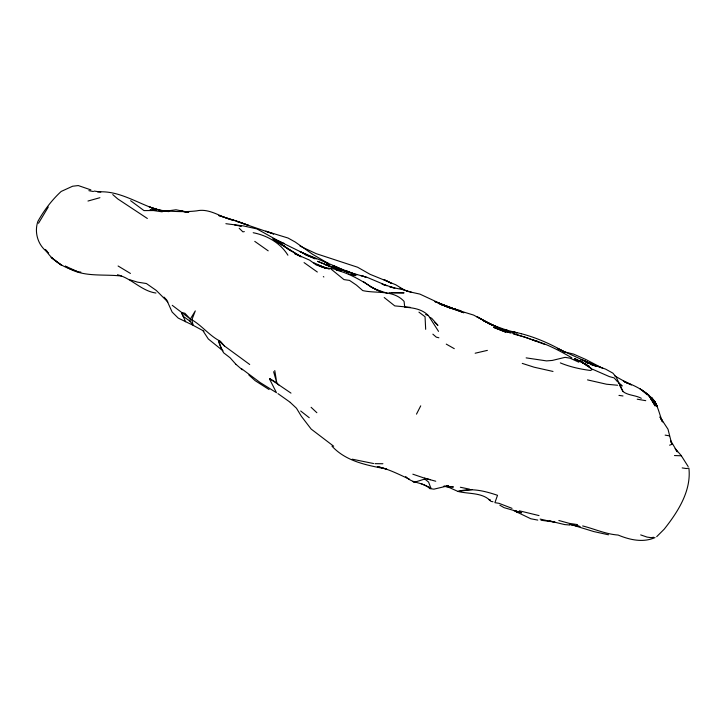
<?xml version="1.0" encoding="UTF-8"?>
<svg xmlns="http://www.w3.org/2000/svg" width="726" height="726" viewBox="0 0 726 726"><rect width="100%" height="100%" fill="white"/><g stroke="black" fill="none" stroke-linecap="round" stroke-linejoin="round"><path stroke-width="1.09" d="M164.022 297.106L166.662 299.938L172.126 312.053L178.206 318.079L193.098 325.293L189.922 321.137L190.357 319.041L195.294 310.9L191.864 319.785L193.098 325.293L203.997 331.183M416.488 414.138L420.726 405.843M38.523 223.272L48.288 206.983M656.703 536.668L664.226 529.154C677.785 512.057 691.515 490.821 688.892 468.116L686.297 468.542L682.186 467.907M405.68 476.537C412.323 483.879 422.795 481.755 429.91 488.607L430.79 487.945L428.585 482.073L424.774 479.042L424.619 478.198L412.84 474.187M414.446 482.273L414.873 482.055L413.012 481.61L414.446 482.273L424.774 479.042M669.599 445.183L671.704 444.421M655.024 537.594C642.909 542.948 629.741 539.845 618.125 535.053C605.901 534.191 594.467 528.909 582.66 525.942M475.158 353.226L487.364 350.377M87.973 201.038L99.907 197.699M653.681 537.267L651.059 537.667L647.02 537.086L640.686 534.899M244.326 231.612L242.874 231.839L239.19 228.263M166.771 210.985L164.121 211.366L175.982 209.787L188.778 212.319M512.03 508.354L499.034 503.327L494.905 502.673L497.519 495.304C484.787 491.012 471.301 487.573 457.961 491.438L449.158 487.482L444.339 486.238L453.405 486.974L443.395 486.311M472.209 489.551L457.961 491.438C469.014 494.243 482.736 492.228 490.985 501.376L492.981 501.739M391.913 292.705L404.064 292.85L389.127 292.741M681.206 455.783L674.472 455.556M97.62 191.954C118.765 190.13 137.559 203.425 157.106 209.642L152.197 208.58L165.746 211.13M446.472 485.748L448.623 485.676L433.912 489.161L429.91 488.607M374.997 463.66L382.892 463.742M410.19 307.352L394.762 305.891L384.208 297.524M537.803 520.097L530.824 518.772L513.473 510.405L521.64 512.747L504.007 507.628L499.851 505.205M617.617 385.252L606.537 384.226L587.525 379.889M569.874 525.034L564.619 524.571L549.591 520.987M121.36 276.034C102.511 273.802 81.82 277.886 65.313 266.106L77.255 271.524L74.823 270.58M526.15 357.873L546.515 360.895L552.286 360.441L565.064 357.346L570.101 358.199L578.867 362.21M645.741 400.67L637.219 399.191M168.777 211.629L159.058 210.458C171.554 211.32 184.259 212.337 196.746 210.858C210.268 207.881 221.847 218.254 234.689 220.604L218.617 215.477L239.435 221.965L248.546 225.378L235.959 221.103L273.693 233.981L265.77 231.213L287.977 238.001L295.192 242.012L312.706 254.363L328.152 263.356L323.388 261.296M100.805 192.036L94.153 191.074M77.029 271.624L80.885 272.123M577.551 524.608L569.402 523.392L558.838 520.488M541.024 520.252L554.973 522.121L549.691 520.978M225.877 223.699L243.564 225.949L256.895 228.899L279.737 241.586L307.561 255.216L300.065 251.695L336.519 266.841L348.235 272.667L333.161 265.78L356.711 274.991M150.128 209.496L156.271 210.368M618.96 395.389L622.99 395.96M162.243 211.838L153.495 210.549L143.993 210.594L130.607 200.694M549.927 521.277L540.135 519.072M469.486 489.142L460.375 487.264M608.506 534.799L593.777 531.568L571.589 524.762L580.056 526.55L569.71 524.435M336.256 270.136C349.696 273.366 362.138 280.98 373.754 288.44M665.152 435.119L669.399 435.845M488.843 499.697L490.431 499.969M563.276 351.62L573.649 354.116L585.664 359.424L603.052 368.509M234.625 224.987L241.232 226.213L239.689 225.795M88.862 190.675L93.355 191.519M187.952 212.409L180.81 210.976L187.399 212.301M189.922 321.137L183.152 316.336L181.464 312.516L184.885 313.26L190.357 319.041L172.253 305.328M641.294 398.284C635.459 395.089 628.308 395.616 623.017 391.559L616.174 377.093L612.889 373.137L605.656 369.144L588.632 362.955L584.212 361.003L596.273 366.213L557.359 348.407L564.764 352.101C548.457 342.627 530.897 335.203 512.32 331.691L517.175 332.871L504.107 329.441L507.855 330.62M406.569 291.153L419.9 294.103L443.659 305.165L434.692 301.499L463.86 312.752L448.015 307.225L473.588 315.075L493.58 325.783L482.872 320.384M373.536 463.524L352.219 459.186M539.01 515.587L519.362 510.814M351.883 274.727L353.553 275.1M360.523 275.499L365.968 277.06L341.102 270.008L325.529 264.727L337.626 269.155M438.876 337.781L436.281 337.136L432.868 334.169M513.418 334.005L525.089 337.154L544.79 344.451M430.337 479.695L424.619 478.198L435.736 481.229M348.643 273.911L355.323 275.653L350.522 274.374M341.392 270.998L333.152 268.811L324.322 267.658L316.318 265.035L309.603 260.135L294.411 253.465L300.936 256.686M448.015 307.225L461.01 310.773M362.21 275.98L366.984 277.296L386.758 285.645L382.067 284.175L394.899 288.022L389.944 287.015L403.402 289.747L411.479 292.242M400.035 288.168L407.422 291.289M553.012 371.449L534.118 367.202L522.257 363.39M253.192 232.719C267.132 235.451 280.318 242.892 287.904 255.207M155.954 293.05C141.28 290.926 131.606 278.24 117.467 274.764M448.777 307.261L457.525 309.929L445.818 306.318M520.751 333.533L521.495 333.76M129.527 279.682L137.613 282.16L146.38 283.521L156.281 290.445L167.878 302.052M191.864 319.785C202.245 325.802 209.678 336.074 220.45 341.293L224.388 345.939L249.717 364.497M590.846 364.552L596.327 366.267M162.406 210.948L149.193 206.874L157.106 209.642M503.3 330.221L510.342 332.444L499.824 328.923M586.218 362.428L597.825 366.213M586.163 362.419L593.151 364.715L581.09 359.515L600.983 367.646M387.276 293.277L374.661 289.039L382.266 292.369L370.514 286.607L363.717 281.851M452.797 308.532L440.237 304.212L447.044 306.853M320.928 266.651L325.892 268.357M90.859 189.885L78.299 185.566L72.618 186.228L61.193 191.437C51.882 199.977 44.041 210.368 37.888 221.394C33.886 232.837 38.315 246.468 48.651 252.911M336.701 268.829L317.552 261.342L334.232 268.13M574.184 359.134L580.845 361.475L591.699 368.817L580.845 361.475L576.253 359.824M322.435 266.741L326.382 268.139M329.295 269.155L317.879 265.035L325.665 268.03L313.668 262.712M488.952 323.832L507.755 330.539M499.552 328.896L502.292 329.903L499.379 328.769M312.008 257.113L304.194 254.164L316.536 258.864M440.609 304.067L449.403 307.525M560.336 362.891C569.91 366.893 580.274 369.135 590.429 370.478L592.743 369.325L609.377 376.603L614.16 377.91L617.517 381.74M74.007 270.263C62.363 266.896 51.628 259.999 45.311 249.463L47.381 251.532M425.59 314.494L428.44 315.628L438.531 331.365M510.469 333.08L501.076 329.305L502.937 330.176M272.967 238.872L279.737 241.586M273.021 238.899L284.22 243.41M355.794 274.619L345.512 270.462M307.098 255.452L315.057 258.873M504.806 331.047L507.719 332.227M496.92 326.881L485.748 321.818L476.673 316.527L492.473 324.985L504.434 330.375L537.621 341.519L532.929 340.049C546.751 343.806 559.564 350.694 571.861 357.827M438.676 303.468L441.717 304.729M420.744 483.452L430.79 487.945M493.589 325.448L482.826 320.366M445.056 305.773L448.868 307.57M409.627 479.305C399.137 474.523 388.673 469.023 377.339 466.582L386.731 469.087C367.175 465.257 346.248 461.663 331.973 446.154M299.983 246.06L316.209 253.664L357.619 267.241L370.069 274.319L395.734 284.755L403.937 289.783M623.561 381.123L631.438 384.898L624.841 381.885C634.206 385.343 643.508 389.88 650.623 397.04C658.055 403.529 658.8 413.611 662.684 421.951L659.97 416.851L662.239 421.198M582.034 362.12L574.565 358.544L589.167 366.285L579.883 360.876L586.454 364.697M623.353 381.05L627.073 382.847L614.886 376.023M446.163 306.245L447.352 306.817M326.618 263.32L329.54 264.781M301.09 256.75L273.856 239.807L291.725 251.187M429.738 317.28L431.716 318.324L437.941 325.375L434.856 322.435M446.263 344.115L454.276 348.671M370.514 286.607L373.836 288.549M118.093 265.997L130.435 273.448M282.614 244.961L277.849 242.166L284.882 246.513M269.083 389.553L255.135 380.66L248.855 374.988M301.009 256.605L288.685 249.544L280.953 243.7M278.902 385.079L276.787 382.901L269.673 378.645L290.981 393.12M277.949 393.619L290.082 402.213M304.076 262.603L317.335 272.023M648.545 395.643C652.692 397.912 655.596 401.995 657.221 406.369L651.748 397.794L656.839 405.58L655.442 403.974M268.203 250.842L254.772 241.377M147.351 218.481L117.712 198.897L112.748 194.577M418.938 312.144L425.055 316.736L425.672 329.323M428.44 315.628C422.242 309.167 413.248 307.742 404.736 307.225L404.073 301.363C392.947 289.465 376.658 293.767 362.755 290.591L356.393 285.064L349.542 280.408L343.961 279.592L331.12 269.137M241.631 368.744L260.144 382.557L276.461 392.702L269.518 378.981M515.269 510.705L517.756 512.592L515.151 510.569M309.249 417.722L300.691 411.007M323.333 276.588L323.85 276.978M333.697 446.245L311.164 429.075L301.39 416.316L296.471 408.23L290.264 402.431M618.951 383.328L622.173 386.023L618.243 382.411M222.964 350.821L208.308 338.969L203.226 331.183M235.914 364.298L242.293 369.806M647.011 394.454L644.071 391.849L647.347 394.908M235.787 364.153L230.106 357.791L223.499 352.691L219.234 343.434L218.644 340.73L224.388 345.939M653.418 400.416L654.988 401.841M650.614 397.966L653.89 401.024L650.823 398.066M311.109 407.304L316.863 412.713M653.972 401.333L655.469 402.821L652.012 398.864M680.943 455.202L675.18 448.595L677.313 451.853L670.661 440.637M650.55 398.329L651.948 399.944M681.224 455.592L688.166 466.555M619.405 384.898L623.017 391.559M662.239 421.053L661.005 418.548L668.002 429.22L671.432 442.706M670.633 441.245L671.977 444.076M181.464 312.516L185.62 321.754M218.644 340.73L221.412 349.369M273.62 371.712L276.787 382.901L274.773 370.55M447.08 306.336L439.194 303.305L451.59 307.906L447.08 306.336M505.831 332.172L493.562 327.335L505.831 332.172M386.822 280.998L383.7 279.492L391.114 283.158L386.822 280.998M642.029 390.307L640.16 388.991L648.59 394.998L655.133 405.861L648.59 394.998L642.029 390.307M61.746 265.407L51.237 257.449L61.746 265.407"/></g></svg>
